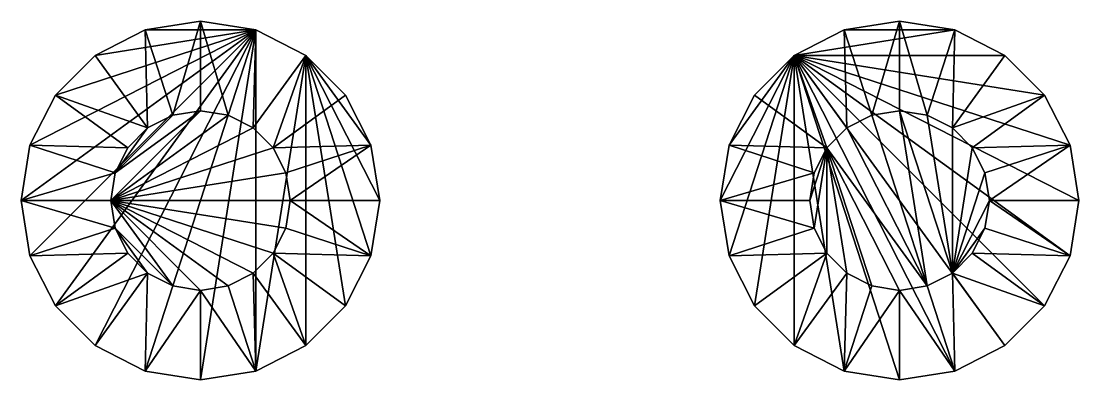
# Model space of a CAD drawing. Extents: x 24528 to 34927, y -8876 to 785.
# Drawn here: x 28709 to 34927, y -8876 to -6768 of the extents above; entities that cross this region are included whole.
import ezdxf

# ---------------------------------------------------------------- set-up
doc = ezdxf.new("R2010")
doc.units = 0
doc.layers.get('0').update_dxf_attribs({"linetype": 'CONTINUOUS'})

msp = doc.modelspace()

# ---------------------------------------------------------------- linework, layer by layer
at = {"color": 7}
for points in [[(30088.2, -6819.8), (29436.9, -6819.8), (29762.6, -6768.2), (30088.2, -6819.8)], [(33872.8, -6768.2), (34198.4, -6819.8), (33547.1, -6819.8), (33872.8, -6768.2)], [(28708.6, -7822.1), (28760.3, -7496.4), (30088.2, -6819.8), (28708.6, -7822.1)], [(28708.6, -7822.1), (30088.2, -6819.8), (28760.3, -8147.7), (28708.6, -7822.1)], [(28760.3, -7496.4), (28909.9, -7202.7), (30088.2, -6819.8), (28760.3, -7496.4)], [(28760.3, -8147.7), (30088.2, -6819.8), (28909.9, -8441.4), (28760.3, -8147.7)], [(29143.2, -6969.5), (30088.2, -6819.8), (28909.9, -7202.7), (29143.2, -6969.5)], [(28909.9, -8441.4), (30088.2, -6819.8), (29143.2, -8674.7), (28909.9, -8441.4)], [(29436.9, -6819.8), (30088.2, -6819.8), (29143.2, -6969.5), (29436.9, -6819.8)], [(29143.2, -8674.7), (30088.2, -6819.8), (29436.9, -8824.4), (29143.2, -8674.7)], [(29436.9, -8824.4), (30088.2, -6819.8), (29762.6, -8876), (29436.9, -8824.4)], [(30088.2, -8824.4), (29762.6, -8876), (30088.2, -6819.8), (30088.2, -8824.4)], [(30088.2, -6819.8), (30381.9, -6969.5), (30088.2, -8824.4), (30088.2, -6819.8)], [(33253.4, -6969.5), (33547.1, -6819.8), (34198.4, -6819.8), (33253.4, -6969.5)], [(33253.4, -6969.5), (34198.4, -6819.8), (34492.1, -6969.5), (33253.4, -6969.5)], [(30381.9, -8674.7), (30088.2, -8824.4), (30381.9, -6969.5), (30381.9, -8674.7)], [(30615.2, -7202.7), (30764.8, -7496.4), (30381.9, -6969.5), (30615.2, -7202.7)], [(30764.8, -7496.4), (30816.5, -7822.1), (30381.9, -6969.5), (30764.8, -7496.4)], [(30816.5, -7822.1), (30764.8, -8147.7), (30381.9, -6969.5), (30816.5, -7822.1)], [(30764.8, -8147.7), (30615.2, -8441.4), (30381.9, -6969.5), (30764.8, -8147.7)], [(30615.2, -8441.4), (30381.9, -8674.7), (30381.9, -6969.5), (30615.2, -8441.4)], [(32818.9, -7822.1), (32870.5, -7496.4), (33253.4, -6969.5), (32818.9, -7822.1)], [(32818.9, -7822.1), (33253.4, -6969.5), (32870.5, -8147.7), (32818.9, -7822.1)], [(32870.5, -7496.4), (33020.2, -7202.7), (33253.4, -6969.5), (32870.5, -7496.4)], [(32870.5, -8147.7), (33253.4, -6969.5), (33020.2, -8441.4), (32870.5, -8147.7)], [(33020.2, -8441.4), (33253.4, -6969.5), (33253.4, -8674.7), (33020.2, -8441.4)], [(33253.4, -6969.5), (34492.1, -6969.5), (34725.4, -7202.7), (33253.4, -6969.5)], [(33253.4, -6969.5), (34725.4, -7202.7), (34875, -7496.4), (33253.4, -6969.5)], [(33253.4, -6969.5), (34875, -7496.4), (34926.7, -7822.1), (33253.4, -6969.5)], [(33253.4, -6969.5), (34926.7, -7822.1), (34875, -8147.7), (33253.4, -6969.5)], [(34725.4, -8441.4), (33253.4, -6969.5), (34875, -8147.7), (34725.4, -8441.4)], [(34725.4, -8441.4), (34492.1, -8674.7), (33253.4, -6969.5), (34725.4, -8441.4)], [(34492.1, -8674.7), (34198.4, -8824.4), (33253.4, -6969.5), (34492.1, -8674.7)], [(34198.4, -8824.4), (33872.8, -8876), (33253.4, -6969.5), (34198.4, -8824.4)], [(33547.1, -8824.4), (33253.4, -6969.5), (33872.8, -8876), (33547.1, -8824.4)], [(33547.1, -8824.4), (33253.4, -8674.7), (33253.4, -6969.5), (33547.1, -8824.4)]]:
    msp.add_lwpolyline(points, dxfattribs=at)
for points in [[(29436.9, -6819.8, 0), (29436.9, -6819.8, -2107.8), (29762.6, -6768.2, -2107.8), (29436.9, -6819.8, 0)], [(29436.9, -6819.8, 0), (29762.6, -6768.2, -2107.8), (29762.6, -6768.2, 0), (29436.9, -6819.8, 0)], [(29436.9, -6819.8, -2107.8), (29599.5, -7320.1, -2107.8), (29762.6, -6768.2, -2107.8), (29436.9, -6819.8, -2107.8)], [(29599.5, -7320.1, -2107.8), (29762.6, -7294.4, -2107.8), (29762.6, -6768.2, -2107.8), (29599.5, -7320.1, -2107.8)], [(29762.6, -6768.2, -2107.8), (30088.2, -6819.8, 0), (29762.6, -6768.2, 0), (29762.6, -6768.2, -2107.8)], [(29762.6, -7294.4, -2107.8), (29925.6, -7320.1, -2107.8), (29762.6, -6768.2, -2107.8), (29762.6, -7294.4, -2107.8)], [(30088.2, -6819.8, -2107.8), (29762.6, -6768.2, -2107.8), (29925.6, -7320.1, -2107.8), (30088.2, -6819.8, -2107.8)], [(30088.2, -6819.8, 0), (29762.6, -6768.2, -2107.8), (30088.2, -6819.8, -2107.8), (30088.2, -6819.8, 0)], [(33547.1, -6819.8, 0), (33547.1, -6819.8, -2107.8), (33872.8, -6768.2, 0), (33547.1, -6819.8, 0)], [(33872.8, -6768.2, -2107.8), (33547.1, -6819.8, -2107.8), (33709.8, -7320.1, -2107.8), (33872.8, -6768.2, -2107.8)], [(33872.8, -6768.2, -2107.8), (33872.8, -6768.2, 0), (33547.1, -6819.8, -2107.8), (33872.8, -6768.2, -2107.8)], [(33709.8, -7320.1, -2107.8), (33872.8, -7294.4, -2107.8), (33872.8, -6768.2, -2107.8), (33709.8, -7320.1, -2107.8)], [(33872.8, -6768.2, -2107.8), (34198.4, -6819.8, -2107.8), (33872.8, -6768.2, 0), (33872.8, -6768.2, -2107.8)], [(33872.8, -7294.4, -2107.8), (34035.8, -7320.1, -2107.8), (33872.8, -6768.2, -2107.8), (33872.8, -7294.4, -2107.8)], [(34198.4, -6819.8, -2107.8), (33872.8, -6768.2, -2107.8), (34035.8, -7320.1, -2107.8), (34198.4, -6819.8, -2107.8)], [(34198.4, -6819.8, 0), (33872.8, -6768.2, 0), (34198.4, -6819.8, -2107.8), (34198.4, -6819.8, 0)], [(29143.2, -6969.5, -2107.8), (29452.4, -7394.9, -2107.8), (29436.9, -6819.8, -2107.8), (29143.2, -6969.5, -2107.8)], [(29436.9, -6819.8, -2107.8), (29436.9, -6819.8, 0), (29143.2, -6969.5, 0), (29436.9, -6819.8, -2107.8)], [(29436.9, -6819.8, -2107.8), (29143.2, -6969.5, 0), (29143.2, -6969.5, -2107.8), (29436.9, -6819.8, -2107.8)], [(29599.5, -7320.1, -2107.8), (29436.9, -6819.8, -2107.8), (29452.4, -7394.9, -2107.8), (29599.5, -7320.1, -2107.8)], [(29925.6, -7320.1, -2107.8), (30072.7, -7394.9, -2107.8), (30088.2, -6819.8, -2107.8), (29925.6, -7320.1, -2107.8)], [(30381.9, -6969.5, -2107.8), (30088.2, -6819.8, -2107.8), (30072.7, -7394.9, -2107.8), (30381.9, -6969.5, -2107.8)], [(30381.9, -6969.5, -2107.8), (30088.2, -6819.8, 0), (30088.2, -6819.8, -2107.8), (30381.9, -6969.5, -2107.8)], [(30088.2, -6819.8, 0), (30381.9, -6969.5, -2107.8), (30381.9, -6969.5, 0), (30088.2, -6819.8, 0)], [(33547.1, -6819.8, 0), (33253.4, -6969.5, 0), (33547.1, -6819.8, -2107.8), (33547.1, -6819.8, 0)], [(33547.1, -6819.8, -2107.8), (33253.4, -6969.5, -2107.8), (33562.6, -7394.9, -2107.8), (33547.1, -6819.8, -2107.8)], [(33253.4, -6969.5, 0), (33253.4, -6969.5, -2107.8), (33547.1, -6819.8, -2107.8), (33253.4, -6969.5, 0)], [(33562.6, -7394.9, -2107.8), (33709.8, -7320.1, -2107.8), (33547.1, -6819.8, -2107.8), (33562.6, -7394.9, -2107.8)], [(34035.8, -7320.1, -2107.8), (34183, -7394.9, -2107.8), (34198.4, -6819.8, -2107.8), (34035.8, -7320.1, -2107.8)], [(34198.4, -6819.8, -2107.8), (34183, -7394.9, -2107.8), (34492.1, -6969.5, -2107.8), (34198.4, -6819.8, -2107.8)], [(34198.4, -6819.8, 0), (34198.4, -6819.8, -2107.8), (34492.1, -6969.5, 0), (34198.4, -6819.8, 0)], [(34492.1, -6969.5, -2107.8), (34492.1, -6969.5, 0), (34198.4, -6819.8, -2107.8), (34492.1, -6969.5, -2107.8)], [(29143.2, -6969.5, 0), (28909.9, -7202.7, 0), (28909.9, -7202.7, -2107.8), (29143.2, -6969.5, 0)], [(29143.2, -6969.5, -2107.8), (28909.9, -7202.7, -2107.8), (29452.4, -7394.9, -2107.8), (29143.2, -6969.5, -2107.8)], [(29143.2, -6969.5, -2107.8), (29143.2, -6969.5, 0), (28909.9, -7202.7, -2107.8), (29143.2, -6969.5, -2107.8)], [(30189.7, -7511.9, -2107.8), (30381.9, -6969.5, -2107.8), (30072.7, -7394.9, -2107.8), (30189.7, -7511.9, -2107.8)], [(30381.9, -6969.5, -2107.8), (30189.7, -7511.9, -2107.8), (30615.2, -7202.7, -2107.8), (30381.9, -6969.5, -2107.8)], [(30381.9, -6969.5, 0), (30615.2, -7202.7, -2107.8), (30615.2, -7202.7, 0), (30381.9, -6969.5, 0)], [(30381.9, -6969.5, -2107.8), (30615.2, -7202.7, -2107.8), (30381.9, -6969.5, 0), (30381.9, -6969.5, -2107.8)], [(33253.4, -6969.5, -2107.8), (33020.2, -7202.7, -2107.8), (33445.6, -7511.9, -2107.8), (33253.4, -6969.5, -2107.8)], [(33253.4, -6969.5, -2107.8), (33253.4, -6969.5, 0), (33020.2, -7202.7, 0), (33253.4, -6969.5, -2107.8)], [(33253.4, -6969.5, -2107.8), (33020.2, -7202.7, 0), (33020.2, -7202.7, -2107.8), (33253.4, -6969.5, -2107.8)], [(33445.6, -7511.9, -2107.8), (33562.6, -7394.9, -2107.8), (33253.4, -6969.5, -2107.8), (33445.6, -7511.9, -2107.8)], [(34492.1, -6969.5, -2107.8), (34183, -7394.9, -2107.8), (34725.4, -7202.7, -2107.8), (34492.1, -6969.5, -2107.8)], [(34725.4, -7202.7, 0), (34492.1, -6969.5, 0), (34725.4, -7202.7, -2107.8), (34725.4, -7202.7, 0)], [(34492.1, -6969.5, -2107.8), (34725.4, -7202.7, -2107.8), (34492.1, -6969.5, 0), (34492.1, -6969.5, -2107.8)], [(28909.9, -7202.7, -2107.8), (28909.9, -7202.7, 0), (28760.3, -7496.4, 0), (28909.9, -7202.7, -2107.8)], [(28909.9, -7202.7, -2107.8), (28760.3, -7496.4, -2107.8), (29335.4, -7511.9, -2107.8), (28909.9, -7202.7, -2107.8)], [(28760.3, -7496.4, 0), (28760.3, -7496.4, -2107.8), (28909.9, -7202.7, -2107.8), (28760.3, -7496.4, 0)], [(29335.4, -7511.9, -2107.8), (29452.4, -7394.9, -2107.8), (28909.9, -7202.7, -2107.8), (29335.4, -7511.9, -2107.8)], [(30615.2, -7202.7, -2107.8), (30189.7, -7511.9, -2107.8), (30764.8, -7496.4, -2107.8), (30615.2, -7202.7, -2107.8)], [(30615.2, -7202.7, -2107.8), (30764.8, -7496.4, 0), (30615.2, -7202.7, 0), (30615.2, -7202.7, -2107.8)], [(30764.8, -7496.4, 0), (30615.2, -7202.7, -2107.8), (30764.8, -7496.4, -2107.8), (30764.8, -7496.4, 0)], [(32870.5, -7496.4, -2107.8), (33445.6, -7511.9, -2107.8), (33020.2, -7202.7, -2107.8), (32870.5, -7496.4, -2107.8)], [(32870.5, -7496.4, 0), (32870.5, -7496.4, -2107.8), (33020.2, -7202.7, 0), (32870.5, -7496.4, 0)], [(33020.2, -7202.7, -2107.8), (33020.2, -7202.7, 0), (32870.5, -7496.4, -2107.8), (33020.2, -7202.7, -2107.8)], [(34300, -7511.9, -2107.8), (34725.4, -7202.7, -2107.8), (34183, -7394.9, -2107.8), (34300, -7511.9, -2107.8)], [(34875, -7496.4, -2107.8), (34725.4, -7202.7, -2107.8), (34300, -7511.9, -2107.8), (34875, -7496.4, -2107.8)], [(34725.4, -7202.7, 0), (34875, -7496.4, -2107.8), (34875, -7496.4, 0), (34725.4, -7202.7, 0)], [(34725.4, -7202.7, 0), (34725.4, -7202.7, -2107.8), (34875, -7496.4, -2107.8), (34725.4, -7202.7, 0)], [(29234.9, -7822.1, -1053.2), (29925.6, -7320.1, -1053.2), (29762.6, -7294.4, -1053.2), (29234.9, -7822.1, -1053.2)], [(29234.9, -7822.1, -1053.2), (29762.6, -7294.4, -1053.2), (29260.5, -7659.1, -1053.2), (29234.9, -7822.1, -1053.2)], [(29925.6, -7320.1, -1053.2), (29234.9, -7822.1, -1053.2), (30072.7, -7394.9, -1053.2), (29925.6, -7320.1, -1053.2)], [(29599.5, -7320.1, -1053.2), (29260.5, -7659.1, -1053.2), (29762.6, -7294.4, -1053.2), (29599.5, -7320.1, -1053.2)], [(29452.4, -7394.9, -1053.2), (29260.5, -7659.1, -1053.2), (29599.5, -7320.1, -1053.2), (29452.4, -7394.9, -1053.2)], [(29599.5, -7320.1, -1053.2), (29599.5, -7320.1, -2107.8), (29452.4, -7394.9, -2107.8), (29599.5, -7320.1, -1053.2)], [(29599.5, -7320.1, -1053.2), (29452.4, -7394.9, -2107.8), (29452.4, -7394.9, -1053.2), (29599.5, -7320.1, -1053.2)], [(29599.5, -7320.1, -2107.8), (29599.5, -7320.1, -1053.2), (29762.6, -7294.4, -2107.8), (29599.5, -7320.1, -2107.8)], [(29762.6, -7294.4, -1053.2), (29762.6, -7294.4, -2107.8), (29599.5, -7320.1, -1053.2), (29762.6, -7294.4, -1053.2)], [(29925.6, -7320.1, -1053.2), (29925.6, -7320.1, -2107.8), (29762.6, -7294.4, -2107.8), (29925.6, -7320.1, -1053.2)], [(29925.6, -7320.1, -1053.2), (29762.6, -7294.4, -2107.8), (29762.6, -7294.4, -1053.2), (29925.6, -7320.1, -1053.2)], [(29925.6, -7320.1, -1053.2), (30072.7, -7394.9, -2107.8), (29925.6, -7320.1, -2107.8), (29925.6, -7320.1, -1053.2)], [(30072.7, -7394.9, -1053.2), (30072.7, -7394.9, -2107.8), (29925.6, -7320.1, -1053.2), (30072.7, -7394.9, -1053.2)], [(33709.8, -7320.1, -1053.2), (33709.8, -7320.1, -2107.8), (33562.6, -7394.9, -2107.8), (33709.8, -7320.1, -1053.2)], [(33709.8, -7320.1, -1053.2), (33562.6, -7394.9, -2107.8), (33562.6, -7394.9, -1053.2), (33709.8, -7320.1, -1053.2)], [(33562.6, -7394.9, -1053.2), (34035.8, -8324.1, -1053.2), (33709.8, -7320.1, -1053.2), (33562.6, -7394.9, -1053.2)], [(33709.8, -7320.1, -2107.8), (33872.8, -7294.4, -1053.2), (33872.8, -7294.4, -2107.8), (33709.8, -7320.1, -2107.8)], [(33709.8, -7320.1, -2107.8), (33709.8, -7320.1, -1053.2), (33872.8, -7294.4, -1053.2), (33709.8, -7320.1, -2107.8)], [(33709.8, -7320.1, -1053.2), (34035.8, -8324.1, -1053.2), (33872.8, -7294.4, -1053.2), (33709.8, -7320.1, -1053.2)], [(33872.8, -7294.4, -2107.8), (33872.8, -7294.4, -1053.2), (34035.8, -7320.1, -2107.8), (33872.8, -7294.4, -2107.8)], [(34035.8, -7320.1, -1053.2), (34035.8, -7320.1, -2107.8), (33872.8, -7294.4, -1053.2), (34035.8, -7320.1, -1053.2)], [(34183, -8249.3, -1053.2), (34035.8, -7320.1, -1053.2), (33872.8, -7294.4, -1053.2), (34183, -8249.3, -1053.2)], [(34183, -8249.3, -1053.2), (33872.8, -7294.4, -1053.2), (34035.8, -8324.1, -1053.2), (34183, -8249.3, -1053.2)], [(34035.8, -7320.1, -2107.8), (34035.8, -7320.1, -1053.2), (34183, -7394.9, -2107.8), (34035.8, -7320.1, -2107.8)], [(34183, -7394.9, -1053.2), (34183, -7394.9, -2107.8), (34035.8, -7320.1, -1053.2), (34183, -7394.9, -1053.2)], [(34183, -8249.3, -1053.2), (34183, -7394.9, -1053.2), (34035.8, -7320.1, -1053.2), (34183, -8249.3, -1053.2)], [(30072.7, -7394.9, -1053.2), (29234.9, -7822.1, -1053.2), (30189.7, -7511.9, -1053.2), (30072.7, -7394.9, -1053.2)], [(29335.4, -7511.9, -1053.2), (29260.5, -7659.1, -1053.2), (29452.4, -7394.9, -1053.2), (29335.4, -7511.9, -1053.2)], [(29335.4, -7511.9, -2107.8), (29335.4, -7511.9, -1053.2), (29452.4, -7394.9, -2107.8), (29335.4, -7511.9, -2107.8)], [(29452.4, -7394.9, -1053.2), (29452.4, -7394.9, -2107.8), (29335.4, -7511.9, -1053.2), (29452.4, -7394.9, -1053.2)], [(30072.7, -7394.9, -2107.8), (30072.7, -7394.9, -1053.2), (30189.7, -7511.9, -1053.2), (30072.7, -7394.9, -2107.8)], [(30072.7, -7394.9, -2107.8), (30189.7, -7511.9, -1053.2), (30189.7, -7511.9, -2107.8), (30072.7, -7394.9, -2107.8)], [(33445.6, -7511.9, -1053.2), (33562.6, -7394.9, -1053.2), (33562.6, -7394.9, -2107.8), (33445.6, -7511.9, -1053.2)], [(33445.6, -7511.9, -1053.2), (34035.8, -8324.1, -1053.2), (33562.6, -7394.9, -1053.2), (33445.6, -7511.9, -1053.2)], [(33562.6, -7394.9, -2107.8), (33445.6, -7511.9, -2107.8), (33445.6, -7511.9, -1053.2), (33562.6, -7394.9, -2107.8)], [(34183, -7394.9, -2107.8), (34183, -7394.9, -1053.2), (34300, -7511.9, -1053.2), (34183, -7394.9, -2107.8)], [(34183, -7394.9, -2107.8), (34300, -7511.9, -1053.2), (34300, -7511.9, -2107.8), (34183, -7394.9, -2107.8)], [(34183, -8249.3, -1053.2), (34300, -7511.9, -1053.2), (34183, -7394.9, -1053.2), (34183, -8249.3, -1053.2)], [(28760.3, -7496.4, -2107.8), (28708.6, -7822.1, -2107.8), (29260.5, -7659.1, -2107.8), (28760.3, -7496.4, -2107.8)], [(28760.3, -7496.4, -2107.8), (28760.3, -7496.4, 0), (28708.6, -7822.1, 0), (28760.3, -7496.4, -2107.8)], [(28760.3, -7496.4, -2107.8), (28708.6, -7822.1, 0), (28708.6, -7822.1, -2107.8), (28760.3, -7496.4, -2107.8)], [(29260.5, -7659.1, -2107.8), (29335.4, -7511.9, -2107.8), (28760.3, -7496.4, -2107.8), (29260.5, -7659.1, -2107.8)], [(30189.7, -7511.9, -1053.2), (29234.9, -7822.1, -1053.2), (30264.6, -7659.1, -1053.2), (30189.7, -7511.9, -1053.2)], [(29335.4, -7511.9, -1053.2), (29335.4, -7511.9, -2107.8), (29260.5, -7659.1, -2107.8), (29335.4, -7511.9, -1053.2)], [(29335.4, -7511.9, -1053.2), (29260.5, -7659.1, -2107.8), (29260.5, -7659.1, -1053.2), (29335.4, -7511.9, -1053.2)], [(30264.6, -7659.1, -2107.8), (30764.8, -7496.4, -2107.8), (30189.7, -7511.9, -2107.8), (30264.6, -7659.1, -2107.8)], [(30189.7, -7511.9, -2107.8), (30264.6, -7659.1, -1053.2), (30264.6, -7659.1, -2107.8), (30189.7, -7511.9, -2107.8)], [(30189.7, -7511.9, -2107.8), (30189.7, -7511.9, -1053.2), (30264.6, -7659.1, -1053.2), (30189.7, -7511.9, -2107.8)], [(30264.6, -7659.1, -2107.8), (30290.6, -7822.1, -2107.8), (30764.8, -7496.4, -2107.8), (30264.6, -7659.1, -2107.8)], [(30816.5, -7822.1, -2107.8), (30764.8, -7496.4, -2107.8), (30290.6, -7822.1, -2107.8), (30816.5, -7822.1, -2107.8)], [(30764.8, -7496.4, 0), (30764.8, -7496.4, -2107.8), (30816.5, -7822.1, 0), (30764.8, -7496.4, 0)], [(30816.5, -7822.1, -2107.8), (30816.5, -7822.1, 0), (30764.8, -7496.4, -2107.8), (30816.5, -7822.1, -2107.8)], [(32818.9, -7822.1, -2107.8), (33370.8, -7659.1, -2107.8), (32870.5, -7496.4, -2107.8), (32818.9, -7822.1, -2107.8)], [(32870.5, -7496.4, -2107.8), (32870.5, -7496.4, 0), (32818.9, -7822.1, 0), (32870.5, -7496.4, -2107.8)], [(32870.5, -7496.4, -2107.8), (32818.9, -7822.1, 0), (32818.9, -7822.1, -2107.8), (32870.5, -7496.4, -2107.8)], [(32870.5, -7496.4, -2107.8), (33370.8, -7659.1, -2107.8), (33445.6, -7511.9, -2107.8), (32870.5, -7496.4, -2107.8)], [(33445.6, -7511.9, -1053.2), (33370.8, -7659.1, -1053.2), (33345.1, -7822.1, -1053.2), (33445.6, -7511.9, -1053.2)], [(33445.6, -7511.9, -1053.2), (33345.1, -7822.1, -1053.2), (33370.8, -7985.1, -1053.2), (33445.6, -7511.9, -1053.2)], [(33445.6, -7511.9, -1053.2), (33370.8, -7985.1, -1053.2), (33445.6, -8132.3, -1053.2), (33445.6, -7511.9, -1053.2)], [(33445.6, -7511.9, -1053.2), (33445.6, -7511.9, -2107.8), (33370.8, -7659.1, -1053.2), (33445.6, -7511.9, -1053.2)], [(33370.8, -7659.1, -2107.8), (33370.8, -7659.1, -1053.2), (33445.6, -7511.9, -2107.8), (33370.8, -7659.1, -2107.8)], [(33445.6, -8132.3, -1053.2), (33562.6, -8249.3, -1053.2), (33445.6, -7511.9, -1053.2), (33445.6, -8132.3, -1053.2)], [(33562.6, -8249.3, -1053.2), (33709.8, -8324.1, -1053.2), (33445.6, -7511.9, -1053.2), (33562.6, -8249.3, -1053.2)], [(33709.8, -8324.1, -1053.2), (33872.8, -8350.1, -1053.2), (33445.6, -7511.9, -1053.2), (33709.8, -8324.1, -1053.2)], [(34035.8, -8324.1, -1053.2), (33445.6, -7511.9, -1053.2), (33872.8, -8350.1, -1053.2), (34035.8, -8324.1, -1053.2)], [(34183, -8249.3, -1053.2), (34374.8, -7659.1, -1053.2), (34300, -7511.9, -1053.2), (34183, -8249.3, -1053.2)], [(34300, -7511.9, -2107.8), (34374.8, -7659.1, -2107.8), (34875, -7496.4, -2107.8), (34300, -7511.9, -2107.8)], [(34300, -7511.9, -2107.8), (34374.8, -7659.1, -1053.2), (34374.8, -7659.1, -2107.8), (34300, -7511.9, -2107.8)], [(34300, -7511.9, -2107.8), (34300, -7511.9, -1053.2), (34374.8, -7659.1, -1053.2), (34300, -7511.9, -2107.8)], [(34374.8, -7659.1, -2107.8), (34400.8, -7822.1, -2107.8), (34875, -7496.4, -2107.8), (34374.8, -7659.1, -2107.8)], [(34926.7, -7822.1, -2107.8), (34875, -7496.4, -2107.8), (34400.8, -7822.1, -2107.8), (34926.7, -7822.1, -2107.8)], [(34875, -7496.4, -2107.8), (34926.7, -7822.1, -2107.8), (34926.7, -7822.1, 0), (34875, -7496.4, -2107.8)], [(34875, -7496.4, -2107.8), (34926.7, -7822.1, 0), (34875, -7496.4, 0), (34875, -7496.4, -2107.8)], [(29234.9, -7822.1, -2107.8), (29260.5, -7659.1, -2107.8), (28708.6, -7822.1, -2107.8), (29234.9, -7822.1, -2107.8)], [(29234.9, -7822.1, -1053.2), (29260.5, -7659.1, -1053.2), (29260.5, -7659.1, -2107.8), (29234.9, -7822.1, -1053.2)], [(29260.5, -7659.1, -2107.8), (29234.9, -7822.1, -2107.8), (29234.9, -7822.1, -1053.2), (29260.5, -7659.1, -2107.8)], [(30264.6, -7659.1, -1053.2), (29234.9, -7822.1, -1053.2), (30290.6, -7822.1, -1053.2), (30264.6, -7659.1, -1053.2)], [(30264.6, -7659.1, -2107.8), (30264.6, -7659.1, -1053.2), (30290.6, -7822.1, -2107.8), (30264.6, -7659.1, -2107.8)], [(30264.6, -7659.1, -1053.2), (30290.6, -7822.1, -1053.2), (30290.6, -7822.1, -2107.8), (30264.6, -7659.1, -1053.2)], [(33345.1, -7822.1, -2107.8), (33370.8, -7659.1, -2107.8), (32818.9, -7822.1, -2107.8), (33345.1, -7822.1, -2107.8)], [(33345.1, -7822.1, -2107.8), (33345.1, -7822.1, -1053.2), (33370.8, -7659.1, -1053.2), (33345.1, -7822.1, -2107.8)], [(33345.1, -7822.1, -2107.8), (33370.8, -7659.1, -1053.2), (33370.8, -7659.1, -2107.8), (33345.1, -7822.1, -2107.8)], [(34183, -8249.3, -1053.2), (34400.8, -7822.1, -1053.2), (34374.8, -7659.1, -1053.2), (34183, -8249.3, -1053.2)], [(34374.8, -7659.1, -2107.8), (34374.8, -7659.1, -1053.2), (34400.8, -7822.1, -2107.8), (34374.8, -7659.1, -2107.8)], [(34374.8, -7659.1, -1053.2), (34400.8, -7822.1, -1053.2), (34400.8, -7822.1, -2107.8), (34374.8, -7659.1, -1053.2)], [(29234.9, -7822.1, -2107.8), (28708.6, -7822.1, -2107.8), (29260.5, -7985.1, -2107.8), (29234.9, -7822.1, -2107.8)], [(28708.6, -7822.1, -2107.8), (28760.3, -8147.7, -2107.8), (29260.5, -7985.1, -2107.8), (28708.6, -7822.1, -2107.8)], [(28760.3, -8147.7, 0), (28760.3, -8147.7, -2107.8), (28708.6, -7822.1, 0), (28760.3, -8147.7, 0)], [(28708.6, -7822.1, -2107.8), (28708.6, -7822.1, 0), (28760.3, -8147.7, -2107.8), (28708.6, -7822.1, -2107.8)], [(29260.5, -7985.1, -1053.2), (29234.9, -7822.1, -1053.2), (29260.5, -7985.1, -2107.8), (29260.5, -7985.1, -1053.2)], [(29260.5, -7985.1, -2107.8), (29234.9, -7822.1, -1053.2), (29234.9, -7822.1, -2107.8), (29260.5, -7985.1, -2107.8)], [(29234.9, -7822.1, -1053.2), (29260.5, -7985.1, -1053.2), (29599.5, -8324.1, -1053.2), (29234.9, -7822.1, -1053.2)], [(30189.7, -8132.3, -1053.2), (29234.9, -7822.1, -1053.2), (30072.7, -8249.3, -1053.2), (30189.7, -8132.3, -1053.2)], [(30264.6, -7985.1, -1053.2), (29234.9, -7822.1, -1053.2), (30189.7, -8132.3, -1053.2), (30264.6, -7985.1, -1053.2)], [(30290.6, -7822.1, -1053.2), (29234.9, -7822.1, -1053.2), (30264.6, -7985.1, -1053.2), (30290.6, -7822.1, -1053.2)], [(29925.6, -8324.1, -1053.2), (29234.9, -7822.1, -1053.2), (29762.6, -8350.1, -1053.2), (29925.6, -8324.1, -1053.2)], [(30072.7, -8249.3, -1053.2), (29234.9, -7822.1, -1053.2), (29925.6, -8324.1, -1053.2), (30072.7, -8249.3, -1053.2)], [(29599.5, -8324.1, -1053.2), (29762.6, -8350.1, -1053.2), (29234.9, -7822.1, -1053.2), (29599.5, -8324.1, -1053.2)], [(30290.6, -7822.1, -2107.8), (30264.6, -7985.1, -2107.8), (30764.8, -8147.7, -2107.8), (30290.6, -7822.1, -2107.8)], [(30264.6, -7985.1, -1053.2), (30264.6, -7985.1, -2107.8), (30290.6, -7822.1, -2107.8), (30264.6, -7985.1, -1053.2)], [(30264.6, -7985.1, -1053.2), (30290.6, -7822.1, -2107.8), (30290.6, -7822.1, -1053.2), (30264.6, -7985.1, -1053.2)], [(30764.8, -8147.7, -2107.8), (30816.5, -7822.1, -2107.8), (30290.6, -7822.1, -2107.8), (30764.8, -8147.7, -2107.8)], [(30764.8, -8147.7, 0), (30816.5, -7822.1, 0), (30816.5, -7822.1, -2107.8), (30764.8, -8147.7, 0)], [(30816.5, -7822.1, -2107.8), (30764.8, -8147.7, -2107.8), (30764.8, -8147.7, 0), (30816.5, -7822.1, -2107.8)], [(32818.9, -7822.1, -2107.8), (32870.5, -8147.7, -2107.8), (33370.8, -7985.1, -2107.8), (32818.9, -7822.1, -2107.8)], [(32818.9, -7822.1, -2107.8), (33370.8, -7985.1, -2107.8), (33345.1, -7822.1, -2107.8), (32818.9, -7822.1, -2107.8)], [(32870.5, -8147.7, 0), (32870.5, -8147.7, -2107.8), (32818.9, -7822.1, 0), (32870.5, -8147.7, 0)], [(32818.9, -7822.1, -2107.8), (32818.9, -7822.1, 0), (32870.5, -8147.7, -2107.8), (32818.9, -7822.1, -2107.8)], [(33345.1, -7822.1, -1053.2), (33370.8, -7985.1, -2107.8), (33370.8, -7985.1, -1053.2), (33345.1, -7822.1, -1053.2)], [(33345.1, -7822.1, -1053.2), (33345.1, -7822.1, -2107.8), (33370.8, -7985.1, -2107.8), (33345.1, -7822.1, -1053.2)], [(34183, -8249.3, -1053.2), (34374.8, -7985.1, -1053.2), (34400.8, -7822.1, -1053.2), (34183, -8249.3, -1053.2)], [(34374.8, -7985.1, -1053.2), (34374.8, -7985.1, -2107.8), (34400.8, -7822.1, -2107.8), (34374.8, -7985.1, -1053.2)], [(34374.8, -7985.1, -1053.2), (34400.8, -7822.1, -2107.8), (34400.8, -7822.1, -1053.2), (34374.8, -7985.1, -1053.2)], [(34400.8, -7822.1, -2107.8), (34374.8, -7985.1, -2107.8), (34875, -8147.7, -2107.8), (34400.8, -7822.1, -2107.8)], [(34875, -8147.7, -2107.8), (34926.7, -7822.1, -2107.8), (34400.8, -7822.1, -2107.8), (34875, -8147.7, -2107.8)], [(34926.7, -7822.1, -2107.8), (34875, -8147.7, 0), (34926.7, -7822.1, 0), (34926.7, -7822.1, -2107.8)], [(34926.7, -7822.1, -2107.8), (34875, -8147.7, -2107.8), (34875, -8147.7, 0), (34926.7, -7822.1, -2107.8)], [(29335.4, -8132.3, -2107.8), (29260.5, -7985.1, -2107.8), (28760.3, -8147.7, -2107.8), (29335.4, -8132.3, -2107.8)], [(29335.4, -8132.3, -2107.8), (29335.4, -8132.3, -1053.2), (29260.5, -7985.1, -2107.8), (29335.4, -8132.3, -2107.8)], [(29260.5, -7985.1, -1053.2), (29260.5, -7985.1, -2107.8), (29335.4, -8132.3, -1053.2), (29260.5, -7985.1, -1053.2)], [(29335.4, -8132.3, -1053.2), (29452.4, -8249.3, -1053.2), (29260.5, -7985.1, -1053.2), (29335.4, -8132.3, -1053.2)], [(29452.4, -8249.3, -1053.2), (29599.5, -8324.1, -1053.2), (29260.5, -7985.1, -1053.2), (29452.4, -8249.3, -1053.2)], [(30264.6, -7985.1, -2107.8), (30189.7, -8132.3, -2107.8), (30764.8, -8147.7, -2107.8), (30264.6, -7985.1, -2107.8)], [(30189.7, -8132.3, -1053.2), (30189.7, -8132.3, -2107.8), (30264.6, -7985.1, -1053.2), (30189.7, -8132.3, -1053.2)], [(30264.6, -7985.1, -2107.8), (30264.6, -7985.1, -1053.2), (30189.7, -8132.3, -2107.8), (30264.6, -7985.1, -2107.8)], [(33445.6, -8132.3, -2107.8), (33370.8, -7985.1, -2107.8), (32870.5, -8147.7, -2107.8), (33445.6, -8132.3, -2107.8)], [(33370.8, -7985.1, -1053.2), (33370.8, -7985.1, -2107.8), (33445.6, -8132.3, -1053.2), (33370.8, -7985.1, -1053.2)], [(33445.6, -8132.3, -2107.8), (33445.6, -8132.3, -1053.2), (33370.8, -7985.1, -2107.8), (33445.6, -8132.3, -2107.8)], [(34300, -8132.3, -1053.2), (34374.8, -7985.1, -1053.2), (34183, -8249.3, -1053.2), (34300, -8132.3, -1053.2)], [(34374.8, -7985.1, -2107.8), (34374.8, -7985.1, -1053.2), (34300, -8132.3, -1053.2), (34374.8, -7985.1, -2107.8)], [(34374.8, -7985.1, -2107.8), (34300, -8132.3, -2107.8), (34875, -8147.7, -2107.8), (34374.8, -7985.1, -2107.8)], [(34374.8, -7985.1, -2107.8), (34300, -8132.3, -1053.2), (34300, -8132.3, -2107.8), (34374.8, -7985.1, -2107.8)], [(28760.3, -8147.7, -2107.8), (28909.9, -8441.4, -2107.8), (29335.4, -8132.3, -2107.8), (28760.3, -8147.7, -2107.8)], [(29452.4, -8249.3, -2107.8), (29335.4, -8132.3, -2107.8), (28909.9, -8441.4, -2107.8), (29452.4, -8249.3, -2107.8)], [(29335.4, -8132.3, -1053.2), (29335.4, -8132.3, -2107.8), (29452.4, -8249.3, -2107.8), (29335.4, -8132.3, -1053.2)], [(29335.4, -8132.3, -1053.2), (29452.4, -8249.3, -2107.8), (29452.4, -8249.3, -1053.2), (29335.4, -8132.3, -1053.2)], [(30072.7, -8249.3, -2107.8), (30381.9, -8674.7, -2107.8), (30189.7, -8132.3, -2107.8), (30072.7, -8249.3, -2107.8)], [(30189.7, -8132.3, -2107.8), (30189.7, -8132.3, -1053.2), (30072.7, -8249.3, -1053.2), (30189.7, -8132.3, -2107.8)], [(30189.7, -8132.3, -2107.8), (30072.7, -8249.3, -1053.2), (30072.7, -8249.3, -2107.8), (30189.7, -8132.3, -2107.8)], [(30615.2, -8441.4, -2107.8), (30764.8, -8147.7, -2107.8), (30189.7, -8132.3, -2107.8), (30615.2, -8441.4, -2107.8)], [(30615.2, -8441.4, -2107.8), (30189.7, -8132.3, -2107.8), (30381.9, -8674.7, -2107.8), (30615.2, -8441.4, -2107.8)], [(33020.2, -8441.4, -2107.8), (33445.6, -8132.3, -2107.8), (32870.5, -8147.7, -2107.8), (33020.2, -8441.4, -2107.8)], [(33253.4, -8674.7, -2107.8), (33445.6, -8132.3, -2107.8), (33020.2, -8441.4, -2107.8), (33253.4, -8674.7, -2107.8)], [(33445.6, -8132.3, -2107.8), (33253.4, -8674.7, -2107.8), (33562.6, -8249.3, -2107.8), (33445.6, -8132.3, -2107.8)], [(33445.6, -8132.3, -1053.2), (33562.6, -8249.3, -2107.8), (33562.6, -8249.3, -1053.2), (33445.6, -8132.3, -1053.2)], [(33562.6, -8249.3, -2107.8), (33445.6, -8132.3, -1053.2), (33445.6, -8132.3, -2107.8), (33562.6, -8249.3, -2107.8)], [(34300, -8132.3, -2107.8), (34183, -8249.3, -2107.8), (34725.4, -8441.4, -2107.8), (34300, -8132.3, -2107.8)], [(34183, -8249.3, -1053.2), (34183, -8249.3, -2107.8), (34300, -8132.3, -1053.2), (34183, -8249.3, -1053.2)], [(34300, -8132.3, -2107.8), (34300, -8132.3, -1053.2), (34183, -8249.3, -2107.8), (34300, -8132.3, -2107.8)], [(34725.4, -8441.4, -2107.8), (34875, -8147.7, -2107.8), (34300, -8132.3, -2107.8), (34725.4, -8441.4, -2107.8)], [(28760.3, -8147.7, -2107.8), (28760.3, -8147.7, 0), (28909.9, -8441.4, -2107.8), (28760.3, -8147.7, -2107.8)], [(28760.3, -8147.7, 0), (28909.9, -8441.4, 0), (28909.9, -8441.4, -2107.8), (28760.3, -8147.7, 0)], [(30615.2, -8441.4, -2107.8), (30615.2, -8441.4, 0), (30764.8, -8147.7, 0), (30615.2, -8441.4, -2107.8)], [(30764.8, -8147.7, 0), (30764.8, -8147.7, -2107.8), (30615.2, -8441.4, -2107.8), (30764.8, -8147.7, 0)], [(32870.5, -8147.7, 0), (33020.2, -8441.4, 0), (33020.2, -8441.4, -2107.8), (32870.5, -8147.7, 0)], [(32870.5, -8147.7, -2107.8), (32870.5, -8147.7, 0), (33020.2, -8441.4, -2107.8), (32870.5, -8147.7, -2107.8)], [(34725.4, -8441.4, -2107.8), (34725.4, -8441.4, 0), (34875, -8147.7, 0), (34725.4, -8441.4, -2107.8)], [(34875, -8147.7, -2107.8), (34725.4, -8441.4, -2107.8), (34875, -8147.7, 0), (34875, -8147.7, -2107.8)], [(28909.9, -8441.4, -2107.8), (29143.2, -8674.7, -2107.8), (29452.4, -8249.3, -2107.8), (28909.9, -8441.4, -2107.8)], [(29436.9, -8824.4, -2107.8), (29452.4, -8249.3, -2107.8), (29143.2, -8674.7, -2107.8), (29436.9, -8824.4, -2107.8)], [(29599.5, -8324.1, -2107.8), (29452.4, -8249.3, -2107.8), (29436.9, -8824.4, -2107.8), (29599.5, -8324.1, -2107.8)], [(29599.5, -8324.1, -2107.8), (29452.4, -8249.3, -1053.2), (29452.4, -8249.3, -2107.8), (29599.5, -8324.1, -2107.8)], [(29599.5, -8324.1, -1053.2), (29452.4, -8249.3, -1053.2), (29599.5, -8324.1, -2107.8), (29599.5, -8324.1, -1053.2)], [(30072.7, -8249.3, -2107.8), (29925.6, -8324.1, -2107.8), (30088.2, -8824.4, -2107.8), (30072.7, -8249.3, -2107.8)], [(29925.6, -8324.1, -1053.2), (29925.6, -8324.1, -2107.8), (30072.7, -8249.3, -1053.2), (29925.6, -8324.1, -1053.2)], [(30072.7, -8249.3, -2107.8), (30072.7, -8249.3, -1053.2), (29925.6, -8324.1, -2107.8), (30072.7, -8249.3, -2107.8)], [(30088.2, -8824.4, -2107.8), (30381.9, -8674.7, -2107.8), (30072.7, -8249.3, -2107.8), (30088.2, -8824.4, -2107.8)], [(33547.1, -8824.4, -2107.8), (33562.6, -8249.3, -2107.8), (33253.4, -8674.7, -2107.8), (33547.1, -8824.4, -2107.8)], [(33562.6, -8249.3, -2107.8), (33547.1, -8824.4, -2107.8), (33709.8, -8324.1, -2107.8), (33562.6, -8249.3, -2107.8)], [(33562.6, -8249.3, -2107.8), (33709.8, -8324.1, -2107.8), (33562.6, -8249.3, -1053.2), (33562.6, -8249.3, -2107.8)], [(33709.8, -8324.1, -1053.2), (33562.6, -8249.3, -1053.2), (33709.8, -8324.1, -2107.8), (33709.8, -8324.1, -1053.2)], [(34035.8, -8324.1, -2107.8), (34183, -8249.3, -1053.2), (34035.8, -8324.1, -1053.2), (34035.8, -8324.1, -2107.8)], [(34035.8, -8324.1, -2107.8), (34198.4, -8824.4, -2107.8), (34183, -8249.3, -2107.8), (34035.8, -8324.1, -2107.8)], [(34183, -8249.3, -2107.8), (34183, -8249.3, -1053.2), (34035.8, -8324.1, -2107.8), (34183, -8249.3, -2107.8)], [(34198.4, -8824.4, -2107.8), (34492.1, -8674.7, -2107.8), (34183, -8249.3, -2107.8), (34198.4, -8824.4, -2107.8)], [(34492.1, -8674.7, -2107.8), (34725.4, -8441.4, -2107.8), (34183, -8249.3, -2107.8), (34492.1, -8674.7, -2107.8)], [(29599.5, -8324.1, -2107.8), (29436.9, -8824.4, -2107.8), (29762.6, -8350.1, -2107.8), (29599.5, -8324.1, -2107.8)], [(29762.6, -8350.1, -2107.8), (29762.6, -8350.1, -1053.2), (29599.5, -8324.1, -2107.8), (29762.6, -8350.1, -2107.8)], [(29599.5, -8324.1, -1053.2), (29599.5, -8324.1, -2107.8), (29762.6, -8350.1, -1053.2), (29599.5, -8324.1, -1053.2)], [(29925.6, -8324.1, -2107.8), (29762.6, -8350.1, -2107.8), (30088.2, -8824.4, -2107.8), (29925.6, -8324.1, -2107.8)], [(29762.6, -8350.1, -1053.2), (29762.6, -8350.1, -2107.8), (29925.6, -8324.1, -1053.2), (29762.6, -8350.1, -1053.2)], [(29925.6, -8324.1, -2107.8), (29925.6, -8324.1, -1053.2), (29762.6, -8350.1, -2107.8), (29925.6, -8324.1, -2107.8)], [(33709.8, -8324.1, -2107.8), (33547.1, -8824.4, -2107.8), (33872.8, -8350.1, -2107.8), (33709.8, -8324.1, -2107.8)], [(33872.8, -8350.1, -2107.8), (33709.8, -8324.1, -1053.2), (33709.8, -8324.1, -2107.8), (33872.8, -8350.1, -2107.8)], [(33872.8, -8350.1, -2107.8), (33872.8, -8350.1, -1053.2), (33709.8, -8324.1, -1053.2), (33872.8, -8350.1, -2107.8)], [(33872.8, -8350.1, -1053.2), (33872.8, -8350.1, -2107.8), (34035.8, -8324.1, -1053.2), (33872.8, -8350.1, -1053.2)], [(34035.8, -8324.1, -2107.8), (34035.8, -8324.1, -1053.2), (33872.8, -8350.1, -2107.8), (34035.8, -8324.1, -2107.8)], [(34035.8, -8324.1, -2107.8), (33872.8, -8350.1, -2107.8), (34198.4, -8824.4, -2107.8), (34035.8, -8324.1, -2107.8)], [(29762.6, -8876, -2107.8), (29762.6, -8350.1, -2107.8), (29436.9, -8824.4, -2107.8), (29762.6, -8876, -2107.8)], [(29762.6, -8876, -2107.8), (30088.2, -8824.4, -2107.8), (29762.6, -8350.1, -2107.8), (29762.6, -8876, -2107.8)], [(33872.8, -8876, -2107.8), (33872.8, -8350.1, -2107.8), (33547.1, -8824.4, -2107.8), (33872.8, -8876, -2107.8)], [(33872.8, -8876, -2107.8), (34198.4, -8824.4, -2107.8), (33872.8, -8350.1, -2107.8), (33872.8, -8876, -2107.8)], [(29143.2, -8674.7, 0), (29143.2, -8674.7, -2107.8), (28909.9, -8441.4, 0), (29143.2, -8674.7, 0)], [(28909.9, -8441.4, -2107.8), (28909.9, -8441.4, 0), (29143.2, -8674.7, -2107.8), (28909.9, -8441.4, -2107.8)], [(30615.2, -8441.4, -2107.8), (30381.9, -8674.7, -2107.8), (30381.9, -8674.7, 0), (30615.2, -8441.4, -2107.8)], [(30615.2, -8441.4, -2107.8), (30381.9, -8674.7, 0), (30615.2, -8441.4, 0), (30615.2, -8441.4, -2107.8)], [(33253.4, -8674.7, 0), (33253.4, -8674.7, -2107.8), (33020.2, -8441.4, 0), (33253.4, -8674.7, 0)], [(33020.2, -8441.4, -2107.8), (33020.2, -8441.4, 0), (33253.4, -8674.7, -2107.8), (33020.2, -8441.4, -2107.8)], [(34725.4, -8441.4, -2107.8), (34492.1, -8674.7, -2107.8), (34725.4, -8441.4, 0), (34725.4, -8441.4, -2107.8)], [(34725.4, -8441.4, 0), (34492.1, -8674.7, -2107.8), (34492.1, -8674.7, 0), (34725.4, -8441.4, 0)], [(29436.9, -8824.4, -2107.8), (29143.2, -8674.7, -2107.8), (29436.9, -8824.4, 0), (29436.9, -8824.4, -2107.8)], [(29143.2, -8674.7, 0), (29436.9, -8824.4, 0), (29143.2, -8674.7, -2107.8), (29143.2, -8674.7, 0)], [(30088.2, -8824.4, 0), (30381.9, -8674.7, 0), (30088.2, -8824.4, -2107.8), (30088.2, -8824.4, 0)], [(30381.9, -8674.7, -2107.8), (30088.2, -8824.4, -2107.8), (30381.9, -8674.7, 0), (30381.9, -8674.7, -2107.8)], [(33253.4, -8674.7, -2107.8), (33547.1, -8824.4, 0), (33547.1, -8824.4, -2107.8), (33253.4, -8674.7, -2107.8)], [(33547.1, -8824.4, 0), (33253.4, -8674.7, -2107.8), (33253.4, -8674.7, 0), (33547.1, -8824.4, 0)], [(34198.4, -8824.4, 0), (34492.1, -8674.7, 0), (34198.4, -8824.4, -2107.8), (34198.4, -8824.4, 0)], [(34492.1, -8674.7, -2107.8), (34198.4, -8824.4, -2107.8), (34492.1, -8674.7, 0), (34492.1, -8674.7, -2107.8)], [(29436.9, -8824.4, -2107.8), (29436.9, -8824.4, 0), (29762.6, -8876, 0), (29436.9, -8824.4, -2107.8)], [(29436.9, -8824.4, -2107.8), (29762.6, -8876, 0), (29762.6, -8876, -2107.8), (29436.9, -8824.4, -2107.8)], [(30088.2, -8824.4, -2107.8), (29762.6, -8876, -2107.8), (29762.6, -8876, 0), (30088.2, -8824.4, -2107.8)], [(30088.2, -8824.4, -2107.8), (29762.6, -8876, 0), (30088.2, -8824.4, 0), (30088.2, -8824.4, -2107.8)], [(33872.8, -8876, -2107.8), (33547.1, -8824.4, -2107.8), (33547.1, -8824.4, 0), (33872.8, -8876, -2107.8)], [(33547.1, -8824.4, 0), (33872.8, -8876, 0), (33872.8, -8876, -2107.8), (33547.1, -8824.4, 0)], [(34198.4, -8824.4, -2107.8), (33872.8, -8876, -2107.8), (33872.8, -8876, 0), (34198.4, -8824.4, -2107.8)], [(34198.4, -8824.4, -2107.8), (33872.8, -8876, 0), (34198.4, -8824.4, 0), (34198.4, -8824.4, -2107.8)]]:
    msp.add_polyline3d(points, dxfattribs=at)

doc.saveas('drawing.dxf')
